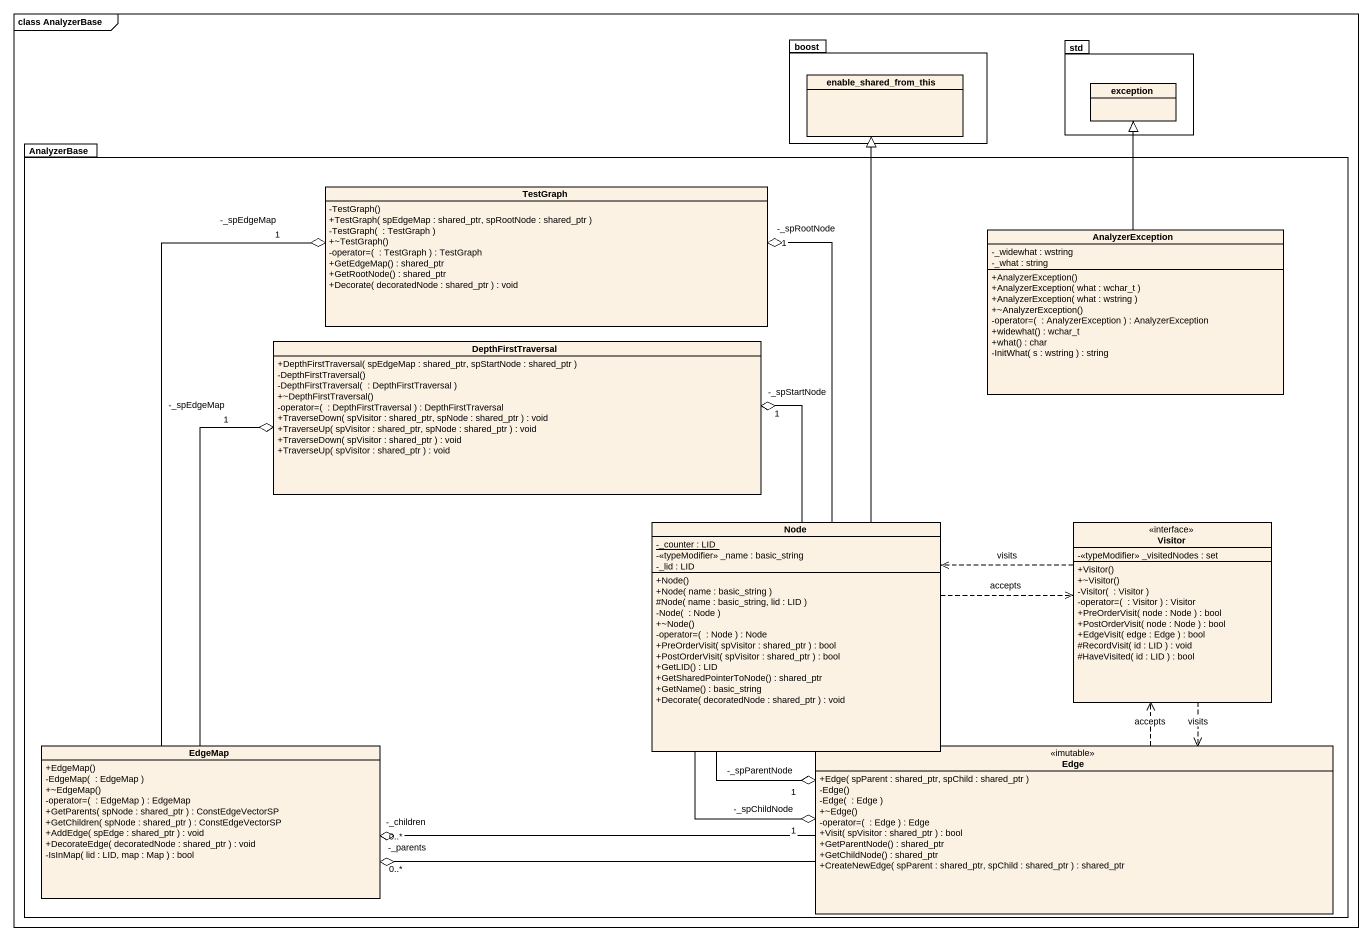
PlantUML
@startuml
mainframe class AnalyzerBase
hide circle
hide empty members
skinparam classAttributeIconSize 0
package boost {
  class enable_shared_from_this
}
package std {
  class "exception" as exception_
}
package AnalyzerBase {
  class TestGraph {
    -TestGraph()
    +TestGraph( spEdgeMap : shared_ptr, spRootNode : shared_ptr )
    -TestGraph(  : TestGraph )
    +~TestGraph()
    -operator=(  : TestGraph ) : TestGraph
    +GetEdgeMap() : shared_ptr
    +GetRootNode() : shared_ptr
    +Decorate( decoratedNode : shared_ptr ) : void
  }
  class AnalyzerException {
    -_widewhat : wstring
    -_what : string
    +AnalyzerException()
    +AnalyzerException( what : wchar_t )
    +AnalyzerException( what : wstring )
    +~AnalyzerException()
    -operator=(  : AnalyzerException ) : AnalyzerException
    +widewhat() : wchar_t
    +what() : char
    -InitWhat( s : wstring ) : string
  }
  class DepthFirstTraversal {
    +DepthFirstTraversal( spEdgeMap : shared_ptr, spStartNode : shared_ptr )
    -DepthFirstTraversal()
    -DepthFirstTraversal(  : DepthFirstTraversal )
    +~DepthFirstTraversal()
    -operator=(  : DepthFirstTraversal ) : DepthFirstTraversal
    +TraverseDown( spVisitor : shared_ptr, spNode : shared_ptr ) : void
    +TraverseUp( spVisitor : shared_ptr, spNode : shared_ptr ) : void
    +TraverseDown( spVisitor : shared_ptr ) : void
    +TraverseUp( spVisitor : shared_ptr ) : void
  }
  class "Node" as Node_ {
    {static} -_counter : LID
    -<<typeModifier>> _name : basic_string
    -_lid : LID
    +Node()
    +Node( name : basic_string )
    #Node( name : basic_string, lid : LID )
    -Node(  : Node )
    +~Node()
    -operator=(  : Node ) : Node
    +PreOrderVisit( spVisitor : shared_ptr ) : bool
    +PostOrderVisit( spVisitor : shared_ptr ) : bool
    +GetLID() : LID
    +GetSharedPointerToNode() : shared_ptr
    +GetName() : basic_string
    +Decorate( decoratedNode : shared_ptr ) : void
  }
  class Visitor <<interface>> {
    -<<typeModifier>> _visitedNodes : set
    +Visitor()
    +~Visitor()
    -Visitor(  : Visitor )
    -operator=(  : Visitor ) : Visitor
    +PreOrderVisit( node : Node ) : bool
    +PostOrderVisit( node : Node ) : bool
    +EdgeVisit( edge : Edge ) : bool
    #RecordVisit( id : LID ) : void
    #HaveVisited( id : LID ) : bool
  }
  class EdgeMap {
    +EdgeMap()
    -EdgeMap(  : EdgeMap )
    +~EdgeMap()
    -operator=(  : EdgeMap ) : EdgeMap
    +GetParents( spNode : shared_ptr ) : ConstEdgeVectorSP
    +GetChildren( spNode : shared_ptr ) : ConstEdgeVectorSP
    +AddEdge( spEdge : shared_ptr ) : void
    +DecorateEdge( decoratedNode : shared_ptr ) : void
    -IsInMap( lid : LID, map : Map ) : bool
  }
  class Edge <<imutable>> {
    +Edge( spParent : shared_ptr, spChild : shared_ptr )
    -Edge()
    -Edge(  : Edge )
    +~Edge()
    -operator=(  : Edge ) : Edge
    +Visit( spVisitor : shared_ptr ) : bool
    +GetParentNode() : shared_ptr
    +GetChildNode() : shared_ptr
    +CreateNewEdge( spParent : shared_ptr, spChild : shared_ptr ) : shared_ptr
  }
}
AnalyzerException -up-|> exception_
Node_ -up-|> enable_shared_from_this
Node_ -up-o "-_spRootNode\n1" TestGraph
Node_ -up-o "-_spStartNode\n1" DepthFirstTraversal
Node_ .right.> Visitor : accepts
Node_ --o "-_spParentNode\n1" Edge
Node_ --o "-_spChildNode\n1" Edge
Visitor .left.> Node_ : visits
Visitor ..> Edge : visits
EdgeMap -up-o "-_spEdgeMap\n1" TestGraph
EdgeMap -up-o "-_spEdgeMap\n1" DepthFirstTraversal
Edge .up.> Visitor : accepts
Edge -left-o "-_parents\n0..*" EdgeMap
Edge -left-o "-_children\n0..*" EdgeMap
@enduml
